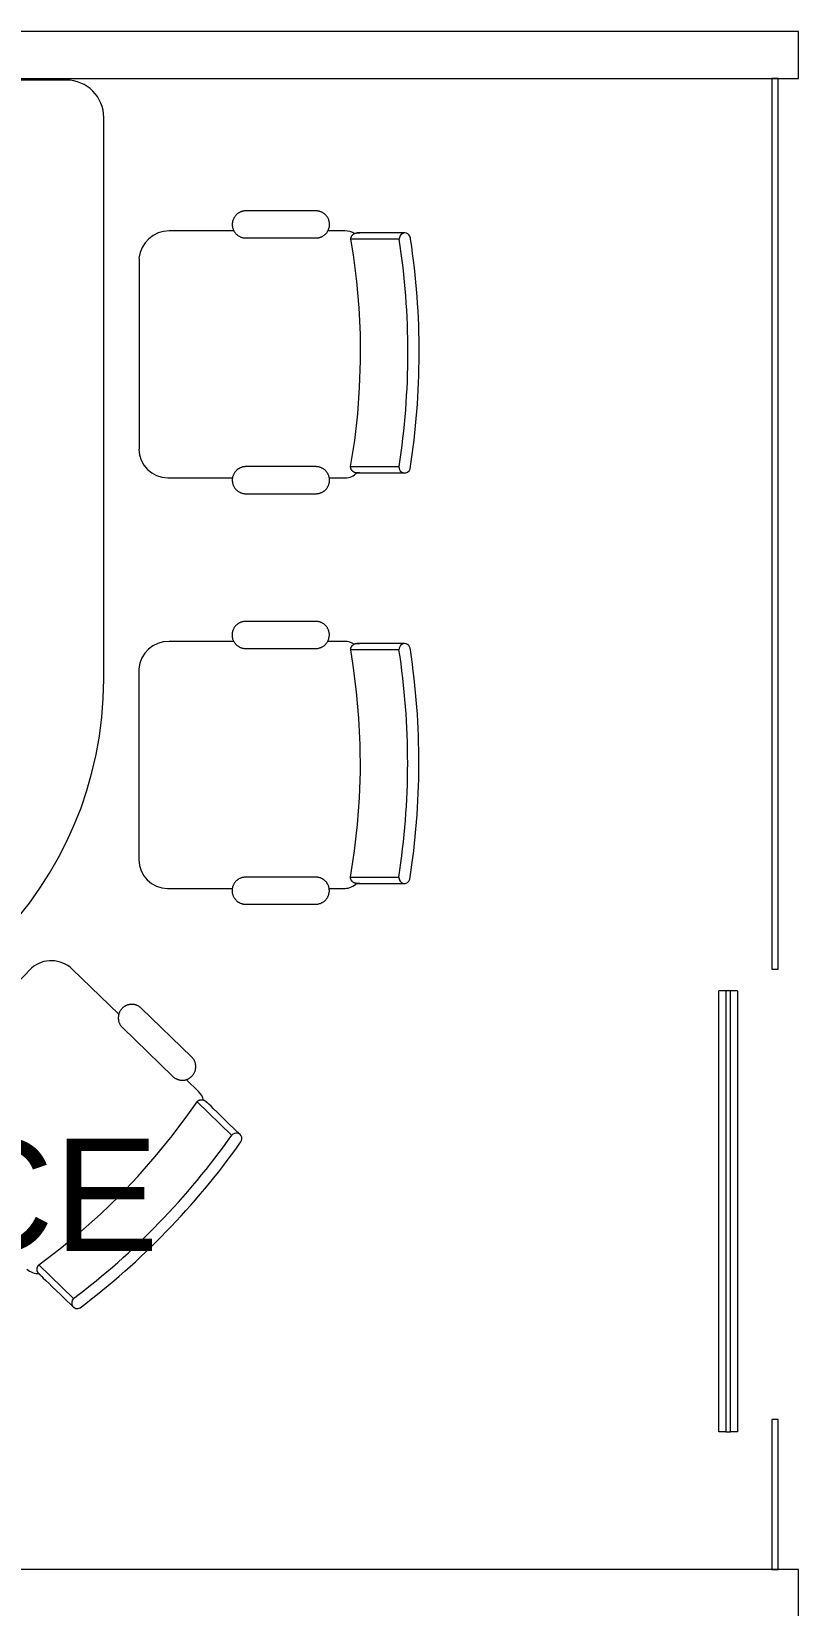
# Model space of a CAD drawing. Header units: inches. Extents: x 1 to 4333, y -575 to 1753.
# Drawn here: x 3049.2 to 3110.5, y 1262.7 to 1388.5 of the extents above; entities that cross this region are included whole.
import ezdxf

# ---------------------------------------------------------------- set-up
doc = ezdxf.new("R2010")
doc.units = ezdxf.units.IN
doc.header["$MEASUREMENT"] = 0
for name, color, linetype, lineweight in [('A-AREA-IDEN', 2, 'Continuous', 20), ('A-DOOR', 31, 'Continuous', 13), ('A-DOOR-FRAM', 31, 'Continuous', 9), ('A-DOOR-GLAZ', 31, 'Continuous', 9), ('A-GLAZ-CURT', 52, 'Continuous', 9), ('I-FURN', 30, 'Continuous', 9), ('I-WALL', 2, 'Continuous', 13)]:
    doc.layers.add(name, color=color, linetype=linetype, lineweight=lineweight)
doc.styles.add('Arial', font='arial.ttf', dxfattribs={"height": 9})

# ---------------------------------------------------------------- blocks, each defined once
blk = doc.blocks.new('Table - Conference - Huddle Half Moon - 6 Chair Bar Height - Steelcase - Mediascape - Table - Huddle - 6 Chair Bar Height - Steelcase - Mediascape-1914501-New Construction - Tel_Data_Elec Plan')
at = {"layer": 'I-FURN'}
for p, q in [((26.33, 47.06), (-27.54, 47.06)), ((29.33, -0.82), (29.33, 44.06)), ((46.29, 36.6), (40.68, 36.6)), ((39.73, 35), (34.55, 35)), ((40.68, 34.44), (46.29, 34.44)), ((48.61, 35), (47.23, 35)), ((52.94, 34.33), (49.08, 34.33)), ((32.15, 32.81), (32.15, 17.56)), ((34.44, 15.26), (39.62, 15.26)), ((46.29, 16.16), (40.68, 16.16)), ((47.35, 15.26), (48.61, 15.26)), ((49.06, 16.16), (52.93, 16.16)), ((40.68, 13.99), (46.29, 13.99)), ((46.27, 3.79), (40.67, 3.79)), ((39.72, 2.19), (34.54, 2.19)), ((40.67, 1.62), (46.27, 1.62)), ((48.59, 2.19), (47.22, 2.19)), ((52.93, 1.51), (49.07, 1.51)), ((32.13, -0.01), (32.13, -15.26)), ((34.43, -17.56), (39.61, -17.56)), ((46.27, -16.66), (40.67, -16.66)), ((47.33, -17.56), (48.59, -17.56)), ((49.05, -16.66), (52.91, -16.66)), ((40.67, -18.83), (46.27, -18.83)), ((23.55, -23.93), (12.94, -34.89)), ((30.53, -27.62), (26.8, -24.02)), ((36.35, -31.03), (32.32, -27.13)), ((30.81, -28.69), (34.84, -32.59)), ((36.9, -33.79), (35.92, -32.84)), ((39.55, -37.29), (36.78, -34.61)), ((24.13, -47.65), (26.91, -50.34))]:
    blk.add_line(p, q, dxfattribs=at)
at = {"layer": 'I-FURN', "flags": 128}
for points in [[(40.68, 36.6), (40.64, 36.6), (40.59, 36.6), (40.55, 36.6), (40.51, 36.59), (40.47, 36.58), (40.42, 36.57), (40.38, 36.56), (40.34, 36.55), (40.3, 36.53), (40.26, 36.52), (40.22, 36.5), (40.18, 36.48), (40.14, 36.46), (40.11, 36.44), (40.07, 36.41), (40.03, 36.39), (40, 36.36), (39.97, 36.34), (39.93, 36.31), (39.9, 36.28), (39.87, 36.24), (39.85, 36.21), (39.82, 36.18), (39.79, 36.14), (39.77, 36.11), (39.75, 36.07), (39.73, 36.03), (39.71, 35.99), (39.69, 35.95), (39.67, 35.91), (39.66, 35.87), (39.64, 35.83), (39.63, 35.79), (39.62, 35.75), (39.61, 35.7), (39.61, 35.66), (39.6, 35.62), (39.6, 35.58), (39.6, 35.53), (39.6, 35.49), (39.6, 35.45), (39.6, 35.4), (39.61, 35.36), (39.62, 35.32), (39.63, 35.27), (39.64, 35.23), (39.65, 35.19), (39.66, 35.15), (39.68, 35.11), (39.7, 35.07), (39.71, 35.03), (39.73, 34.99), (39.76, 34.95), (39.78, 34.92), (39.81, 34.88), (39.83, 34.85), (39.86, 34.81), (39.89, 34.78), (39.92, 34.75), (39.95, 34.72), (39.98, 34.69), (40.02, 34.66), (40.05, 34.64), (40.09, 34.61), (40.12, 34.59), (40.16, 34.57), (40.2, 34.55), (40.24, 34.53), (40.28, 34.51), (40.32, 34.5), (40.36, 34.48), (40.4, 34.47), (40.44, 34.46), (40.49, 34.45), (40.53, 34.45), (40.57, 34.44), (40.61, 34.44), (40.66, 34.44), (40.68, 34.44)], [(46.29, 34.44), (46.33, 34.44), (46.38, 34.44), (46.42, 34.44), (46.46, 34.45), (46.51, 34.46), (46.55, 34.47), (46.59, 34.48), (46.63, 34.49), (46.67, 34.51), (46.71, 34.52), (46.75, 34.54), (46.79, 34.56), (46.83, 34.58), (46.87, 34.6), (46.9, 34.63), (46.94, 34.65), (46.97, 34.68), (47, 34.71), (47.04, 34.73), (47.07, 34.76), (47.1, 34.8), (47.13, 34.83), (47.15, 34.86), (47.18, 34.9), (47.2, 34.93), (47.22, 34.97), (47.25, 35.01), (47.27, 35.05), (47.28, 35.09), (47.3, 35.13), (47.32, 35.17), (47.33, 35.21), (47.34, 35.25), (47.35, 35.29), (47.36, 35.34), (47.36, 35.38), (47.37, 35.42), (47.37, 35.46), (47.37, 35.51), (47.37, 35.55), (47.37, 35.59), (47.37, 35.64), (47.36, 35.68), (47.35, 35.72), (47.35, 35.77), (47.33, 35.81), (47.32, 35.85), (47.31, 35.89), (47.29, 35.93), (47.28, 35.97), (47.26, 36.01), (47.24, 36.05), (47.21, 36.09), (47.19, 36.12), (47.17, 36.16), (47.14, 36.19), (47.11, 36.23), (47.08, 36.26), (47.05, 36.29), (47.02, 36.32), (46.99, 36.35), (46.96, 36.38), (46.92, 36.4), (46.89, 36.43), (46.85, 36.45), (46.81, 36.47), (46.77, 36.49), (46.73, 36.51), (46.69, 36.53), (46.65, 36.54), (46.61, 36.56), (46.57, 36.57), (46.53, 36.58), (46.49, 36.59), (46.44, 36.59), (46.4, 36.6), (46.36, 36.6), (46.31, 36.6), (46.29, 36.6)], [(49.06, 16.16), (49.39, 18.26), (49.63, 20.37), (49.78, 22.49), (49.85, 24.61), (49.84, 26.74), (49.74, 28.86), (49.55, 30.97), (49.28, 33.08), (49.08, 34.33)], [(49.08, 34.33), (49.08, 34.35), (49.08, 34.37), (49.08, 34.39), (49.09, 34.41), (49.09, 34.43), (49.09, 34.45), (49.1, 34.47), (49.11, 34.49), (49.11, 34.51), (49.12, 34.53), (49.13, 34.55), (49.14, 34.57), (49.15, 34.59), (49.16, 34.6), (49.17, 34.62), (49.18, 34.64), (49.19, 34.65), (49.21, 34.67), (49.22, 34.68), (49.23, 34.7), (49.25, 34.71), (49.26, 34.72), (49.28, 34.74), (49.3, 34.75), (49.31, 34.76), (49.33, 34.77), (49.35, 34.78), (49.37, 34.79), (49.38, 34.8), (49.4, 34.81), (49.42, 34.81), (49.44, 34.82), (49.46, 34.82), (49.48, 34.83), (49.5, 34.83), (49.52, 34.84), (49.54, 34.84), (49.56, 34.84), (49.58, 34.84), (49.59, 34.84)], [(53.4, 34.84), (52.76, 34.84), (52.18, 34.84), (51.66, 34.84), (51.2, 34.84), (50.79, 34.84), (50.44, 34.84), (50.15, 34.84), (49.92, 34.84), (49.75, 34.84), (49.64, 34.84), (49.59, 34.84), (49.59, 34.84)], [(49.59, 34.84), (49.62, 34.84), (49.71, 34.84), (49.79, 34.84)], [(40.68, 16.16), (40.64, 16.16), (40.6, 16.15), (40.55, 16.15), (40.51, 16.14), (40.47, 16.14), (40.42, 16.13), (40.38, 16.11), (40.34, 16.1), (40.3, 16.09), (40.26, 16.07), (40.22, 16.05), (40.18, 16.03), (40.14, 16.01), (40.11, 15.99), (40.07, 15.97), (40.04, 15.94), (40, 15.92), (39.97, 15.89), (39.94, 15.86), (39.91, 15.83), (39.88, 15.8), (39.85, 15.76), (39.82, 15.73), (39.8, 15.7), (39.77, 15.66), (39.75, 15.62), (39.73, 15.58), (39.71, 15.55), (39.69, 15.51), (39.67, 15.47), (39.66, 15.43), (39.64, 15.38), (39.63, 15.34), (39.62, 15.3), (39.62, 15.26), (39.61, 15.22), (39.6, 15.17), (39.6, 15.13), (39.6, 15.09), (39.6, 15.04), (39.6, 15), (39.61, 14.96), (39.61, 14.91), (39.62, 14.87), (39.63, 14.83), (39.64, 14.79), (39.65, 14.75), (39.66, 14.7), (39.68, 14.66), (39.7, 14.62), (39.72, 14.59), (39.74, 14.55), (39.76, 14.51), (39.78, 14.47), (39.81, 14.44), (39.83, 14.4), (39.86, 14.37), (39.89, 14.34), (39.92, 14.31), (39.95, 14.28), (39.98, 14.25), (40.02, 14.22), (40.05, 14.19), (40.09, 14.17), (40.12, 14.15), (40.16, 14.13), (40.2, 14.11), (40.24, 14.09), (40.28, 14.07), (40.32, 14.05), (40.36, 14.04), (40.4, 14.03), (40.44, 14.02), (40.49, 14.01), (40.53, 14), (40.57, 14), (40.61, 13.99), (40.66, 13.99), (40.68, 13.99)], [(46.29, 13.99), (46.33, 13.99), (46.38, 14), (46.42, 14), (46.46, 14.01), (46.5, 14.01), (46.55, 14.02), (46.59, 14.03), (46.63, 14.05), (46.67, 14.06), (46.71, 14.08), (46.75, 14.1), (46.79, 14.11), (46.83, 14.14), (46.86, 14.16), (46.9, 14.18), (46.94, 14.21), (46.97, 14.23), (47, 14.26), (47.04, 14.29), (47.07, 14.32), (47.1, 14.35), (47.12, 14.39), (47.15, 14.42), (47.18, 14.45), (47.2, 14.49), (47.22, 14.53), (47.24, 14.56), (47.26, 14.6), (47.28, 14.64), (47.3, 14.68), (47.31, 14.72), (47.33, 14.76), (47.34, 14.81), (47.35, 14.85), (47.36, 14.89), (47.36, 14.93), (47.37, 14.98), (47.37, 15.02), (47.37, 15.06), (47.37, 15.11), (47.37, 15.15), (47.37, 15.19), (47.36, 15.24), (47.35, 15.28), (47.34, 15.32), (47.33, 15.36), (47.32, 15.4), (47.31, 15.44), (47.29, 15.49), (47.27, 15.52), (47.25, 15.56), (47.23, 15.6), (47.21, 15.64), (47.19, 15.68), (47.16, 15.71), (47.14, 15.75), (47.11, 15.78), (47.08, 15.81), (47.05, 15.84), (47.02, 15.87), (46.99, 15.9), (46.95, 15.93), (46.92, 15.95), (46.88, 15.98), (46.85, 16), (46.81, 16.02), (46.77, 16.04), (46.73, 16.06), (46.69, 16.08), (46.65, 16.09), (46.61, 16.11), (46.57, 16.12), (46.53, 16.13), (46.49, 16.14), (46.44, 16.15), (46.4, 16.15), (46.36, 16.15), (46.31, 16.16), (46.29, 16.16)], [(49.57, 15.66), (49.55, 15.66), (49.53, 15.66), (49.51, 15.66), (49.49, 15.66), (49.47, 15.67), (49.45, 15.67), (49.43, 15.67), (49.41, 15.68), (49.39, 15.69), (49.37, 15.7), (49.35, 15.7), (49.34, 15.71), (49.32, 15.72), (49.3, 15.73), (49.28, 15.74), (49.27, 15.76), (49.25, 15.77), (49.24, 15.78), (49.22, 15.79), (49.21, 15.81), (49.19, 15.82), (49.18, 15.84), (49.17, 15.86), (49.15, 15.87), (49.14, 15.89), (49.13, 15.91), (49.12, 15.92), (49.11, 15.94), (49.11, 15.96), (49.1, 15.98), (49.09, 16), (49.08, 16.02), (49.08, 16.04), (49.07, 16.06), (49.07, 16.08), (49.07, 16.1), (49.06, 16.12), (49.06, 16.14), (49.06, 16.16), (49.06, 16.16)], [(49.77, 15.66), (49.65, 15.66), (49.58, 15.66), (49.57, 15.66)], [(49.57, 15.66), (49.6, 15.66), (49.69, 15.66), (49.84, 15.66), (50.05, 15.66), (50.33, 15.66), (50.66, 15.66), (51.05, 15.66), (51.5, 15.66), (52, 15.66), (52.56, 15.66), (53.18, 15.66), (53.38, 15.66)], [(40.67, 3.79), (40.62, 3.78), (40.58, 3.78), (40.54, 3.78), (40.49, 3.77), (40.45, 3.76), (40.41, 3.75), (40.37, 3.74), (40.33, 3.73), (40.28, 3.72), (40.24, 3.7), (40.2, 3.68), (40.17, 3.66), (40.13, 3.64), (40.09, 3.62), (40.05, 3.6), (40.02, 3.57), (39.98, 3.54), (39.95, 3.52), (39.92, 3.49), (39.89, 3.46), (39.86, 3.43), (39.83, 3.39), (39.8, 3.36), (39.78, 3.32), (39.75, 3.29), (39.73, 3.25), (39.71, 3.21), (39.69, 3.17), (39.67, 3.13), (39.66, 3.09), (39.64, 3.05), (39.63, 3.01), (39.62, 2.97), (39.61, 2.93), (39.6, 2.89), (39.59, 2.84), (39.59, 2.8), (39.58, 2.76), (39.58, 2.71), (39.58, 2.67), (39.59, 2.63), (39.59, 2.58), (39.59, 2.54), (39.6, 2.5), (39.61, 2.46), (39.62, 2.41), (39.63, 2.37), (39.65, 2.33), (39.66, 2.29), (39.68, 2.25), (39.7, 2.21), (39.72, 2.17), (39.74, 2.14), (39.77, 2.1), (39.79, 2.06), (39.82, 2.03), (39.84, 2), (39.87, 1.96), (39.9, 1.93), (39.93, 1.9), (39.97, 1.87), (40, 1.85), (40.04, 1.82), (40.07, 1.8), (40.11, 1.77), (40.15, 1.75), (40.18, 1.73), (40.22, 1.71), (40.26, 1.7), (40.3, 1.68), (40.34, 1.67), (40.39, 1.65), (40.43, 1.64), (40.47, 1.64), (40.51, 1.63), (40.56, 1.62), (40.6, 1.62), (40.64, 1.62), (40.67, 1.62)], [(46.27, 1.62), (46.32, 1.62), (46.36, 1.62), (46.4, 1.63), (46.45, 1.63), (46.49, 1.64), (46.53, 1.65), (46.57, 1.66), (46.62, 1.67), (46.66, 1.69), (46.7, 1.7), (46.74, 1.72), (46.78, 1.74), (46.81, 1.76), (46.85, 1.78), (46.89, 1.81), (46.92, 1.83), (46.96, 1.86), (46.99, 1.89), (47.02, 1.92), (47.05, 1.95), (47.08, 1.98), (47.11, 2.01), (47.14, 2.04), (47.16, 2.08), (47.19, 2.12), (47.21, 2.15), (47.23, 2.19), (47.25, 2.23), (47.27, 2.27), (47.29, 2.31), (47.3, 2.35), (47.31, 2.39), (47.33, 2.43), (47.33, 2.47), (47.34, 2.52), (47.35, 2.56), (47.35, 2.6), (47.36, 2.65), (47.36, 2.69), (47.36, 2.73), (47.36, 2.78), (47.35, 2.82), (47.35, 2.86), (47.34, 2.91), (47.33, 2.95), (47.32, 2.99), (47.31, 3.03), (47.29, 3.07), (47.28, 3.11), (47.26, 3.15), (47.24, 3.19), (47.22, 3.23), (47.2, 3.27), (47.18, 3.3), (47.15, 3.34), (47.13, 3.37), (47.1, 3.41), (47.07, 3.44), (47.04, 3.47), (47.01, 3.5), (46.97, 3.53), (46.94, 3.56), (46.91, 3.58), (46.87, 3.61), (46.83, 3.63), (46.8, 3.65), (46.76, 3.67), (46.72, 3.69), (46.68, 3.71), (46.64, 3.72), (46.6, 3.74), (46.56, 3.75), (46.51, 3.76), (46.47, 3.77), (46.43, 3.77), (46.38, 3.78), (46.34, 3.78), (46.3, 3.79), (46.27, 3.79)], [(49.05, -16.66), (49.37, -14.56), (49.61, -12.45), (49.77, -10.33), (49.84, -8.21), (49.82, -6.08), (49.72, -3.96), (49.54, -1.85), (49.27, 0.26), (49.07, 1.51)], [(49.07, 1.51), (49.07, 1.53), (49.07, 1.56), (49.07, 1.58), (49.07, 1.6), (49.08, 1.62), (49.08, 1.64), (49.08, 1.65), (49.09, 1.67), (49.1, 1.69), (49.11, 1.71), (49.11, 1.73), (49.12, 1.75), (49.13, 1.77), (49.14, 1.78), (49.15, 1.8), (49.17, 1.82), (49.18, 1.83), (49.19, 1.85), (49.2, 1.86), (49.22, 1.88), (49.23, 1.89), (49.25, 1.91), (49.27, 1.92), (49.28, 1.93), (49.3, 1.94), (49.32, 1.95), (49.33, 1.96), (49.35, 1.97), (49.37, 1.98), (49.39, 1.99), (49.41, 1.99), (49.43, 2), (49.45, 2.01), (49.47, 2.01), (49.49, 2.01), (49.51, 2.02), (49.53, 2.02), (49.55, 2.02), (49.57, 2.02), (49.57, 2.02)], [(53.38, 2.02), (52.75, 2.02), (52.17, 2.02), (51.65, 2.02), (51.18, 2.02), (50.77, 2.02), (50.42, 2.02), (50.13, 2.02), (49.9, 2.02), (49.73, 2.02), (49.62, 2.02), (49.58, 2.02), (49.57, 2.02)], [(49.57, 2.02), (49.6, 2.02), (49.69, 2.02), (49.77, 2.02)], [(40.67, -16.66), (40.62, -16.66), (40.58, -16.67), (40.54, -16.67), (40.49, -16.68), (40.45, -16.68), (40.41, -16.69), (40.37, -16.7), (40.33, -16.72), (40.29, -16.73), (40.25, -16.75), (40.21, -16.76), (40.17, -16.78), (40.13, -16.8), (40.09, -16.83), (40.06, -16.85), (40.02, -16.88), (39.99, -16.9), (39.95, -16.93), (39.92, -16.96), (39.89, -16.99), (39.86, -17.02), (39.83, -17.05), (39.81, -17.09), (39.78, -17.12), (39.76, -17.16), (39.73, -17.2), (39.71, -17.23), (39.69, -17.27), (39.67, -17.31), (39.66, -17.35), (39.64, -17.39), (39.63, -17.43), (39.62, -17.48), (39.61, -17.52), (39.6, -17.56), (39.59, -17.6), (39.59, -17.65), (39.59, -17.69), (39.58, -17.73), (39.58, -17.78), (39.59, -17.82), (39.59, -17.86), (39.6, -17.9), (39.6, -17.95), (39.61, -17.99), (39.62, -18.03), (39.64, -18.07), (39.65, -18.11), (39.67, -18.15), (39.68, -18.19), (39.7, -18.23), (39.72, -18.27), (39.74, -18.31), (39.77, -18.35), (39.79, -18.38), (39.82, -18.42), (39.85, -18.45), (39.87, -18.48), (39.9, -18.51), (39.94, -18.54), (39.97, -18.57), (40, -18.6), (40.04, -18.62), (40.07, -18.65), (40.11, -18.67), (40.15, -18.69), (40.18, -18.71), (40.22, -18.73), (40.26, -18.75), (40.3, -18.76), (40.35, -18.78), (40.39, -18.79), (40.43, -18.8), (40.47, -18.81), (40.51, -18.82), (40.56, -18.82), (40.6, -18.82), (40.64, -18.83), (40.67, -18.83)], [(46.27, -18.83), (46.32, -18.83), (46.36, -18.82), (46.4, -18.82), (46.45, -18.81), (46.49, -18.8), (46.53, -18.79), (46.57, -18.78), (46.62, -18.77), (46.66, -18.76), (46.7, -18.74), (46.74, -18.72), (46.77, -18.7), (46.81, -18.68), (46.85, -18.66), (46.89, -18.64), (46.92, -18.61), (46.96, -18.59), (46.99, -18.56), (47.02, -18.53), (47.05, -18.5), (47.08, -18.47), (47.11, -18.43), (47.14, -18.4), (47.16, -18.36), (47.19, -18.33), (47.21, -18.29), (47.23, -18.25), (47.25, -18.22), (47.27, -18.18), (47.28, -18.14), (47.3, -18.1), (47.31, -18.05), (47.32, -18.01), (47.33, -17.97), (47.34, -17.93), (47.35, -17.89), (47.35, -17.84), (47.36, -17.8), (47.36, -17.76), (47.36, -17.71), (47.35, -17.67), (47.35, -17.63), (47.34, -17.58), (47.34, -17.54), (47.33, -17.5), (47.32, -17.46), (47.31, -17.41), (47.29, -17.37), (47.28, -17.33), (47.26, -17.29), (47.24, -17.25), (47.22, -17.22), (47.2, -17.18), (47.17, -17.14), (47.15, -17.11), (47.12, -17.07), (47.1, -17.04), (47.07, -17.01), (47.04, -16.98), (47.01, -16.95), (46.97, -16.92), (46.94, -16.89), (46.91, -16.86), (46.87, -16.84), (46.83, -16.82), (46.8, -16.8), (46.76, -16.78), (46.72, -16.76), (46.68, -16.74), (46.64, -16.72), (46.6, -16.71), (46.55, -16.7), (46.51, -16.69), (46.47, -16.68), (46.43, -16.67), (46.38, -16.67), (46.34, -16.66), (46.3, -16.66), (46.27, -16.66)], [(49.56, -17.16), (49.54, -17.16), (49.51, -17.16), (49.49, -17.16), (49.47, -17.16), (49.45, -17.15), (49.43, -17.15), (49.42, -17.14), (49.4, -17.14), (49.38, -17.13), (49.36, -17.12), (49.34, -17.11), (49.32, -17.11), (49.3, -17.1), (49.29, -17.09), (49.27, -17.07), (49.25, -17.06), (49.24, -17.05), (49.22, -17.04), (49.21, -17.02), (49.19, -17.01), (49.18, -16.99), (49.16, -16.98), (49.15, -16.96), (49.14, -16.95), (49.13, -16.93), (49.12, -16.91), (49.11, -16.89), (49.1, -16.88), (49.09, -16.86), (49.08, -16.84), (49.08, -16.82), (49.07, -16.8), (49.06, -16.78), (49.06, -16.76), (49.06, -16.74), (49.05, -16.72), (49.05, -16.7), (49.05, -16.68), (49.05, -16.66), (49.05, -16.66)], [(49.76, -17.16), (49.63, -17.16), (49.57, -17.16), (49.56, -17.16)], [(49.56, -17.16), (49.59, -17.16), (49.68, -17.16), (49.83, -17.16), (50.04, -17.16), (50.31, -17.16), (50.64, -17.16), (51.03, -17.16), (51.48, -17.16), (51.99, -17.16), (52.55, -17.16), (53.17, -17.16), (53.37, -17.16)], [(32.32, -27.13), (32.29, -27.1), (32.26, -27.08), (32.22, -27.05), (32.19, -27.02), (32.15, -27), (32.11, -26.98), (32.08, -26.96), (32.04, -26.94), (32, -26.92), (31.96, -26.9), (31.92, -26.89), (31.88, -26.87), (31.83, -26.86), (31.79, -26.85), (31.75, -26.84), (31.71, -26.84), (31.66, -26.83), (31.62, -26.83), (31.58, -26.83), (31.53, -26.83), (31.49, -26.83), (31.45, -26.84), (31.4, -26.84), (31.36, -26.85), (31.32, -26.86), (31.28, -26.87), (31.23, -26.88), (31.19, -26.9), (31.15, -26.91), (31.11, -26.93), (31.07, -26.95), (31.04, -26.97), (31, -26.99), (30.96, -27.01), (30.93, -27.04), (30.89, -27.06), (30.86, -27.09), (30.83, -27.12), (30.8, -27.15), (30.77, -27.18), (30.74, -27.22), (30.71, -27.25), (30.68, -27.28), (30.66, -27.32), (30.64, -27.36), (30.61, -27.39), (30.59, -27.43), (30.58, -27.47), (30.56, -27.51), (30.54, -27.55), (30.53, -27.59), (30.52, -27.63), (30.51, -27.68), (30.5, -27.72), (30.49, -27.76), (30.49, -27.81), (30.48, -27.85), (30.48, -27.89), (30.48, -27.94), (30.48, -27.98), (30.49, -28.02), (30.49, -28.06), (30.5, -28.11), (30.51, -28.15), (30.52, -28.19), (30.53, -28.23), (30.54, -28.28), (30.56, -28.32), (30.58, -28.36), (30.6, -28.39), (30.62, -28.43), (30.64, -28.47), (30.66, -28.51), (30.68, -28.54), (30.71, -28.58), (30.74, -28.61), (30.77, -28.64), (30.8, -28.68), (30.81, -28.69)], [(34.84, -32.59), (34.88, -32.62), (34.91, -32.65), (34.94, -32.68), (34.98, -32.7), (35.01, -32.73), (35.05, -32.75), (35.09, -32.77), (35.13, -32.79), (35.17, -32.81), (35.21, -32.82), (35.25, -32.84), (35.29, -32.85), (35.33, -32.86), (35.37, -32.87), (35.42, -32.88), (35.46, -32.89), (35.5, -32.89), (35.54, -32.89), (35.59, -32.9), (35.63, -32.9), (35.67, -32.89), (35.72, -32.89), (35.76, -32.88), (35.8, -32.88), (35.85, -32.87), (35.89, -32.86), (35.93, -32.84), (35.97, -32.83), (36.01, -32.81), (36.05, -32.8), (36.09, -32.78), (36.13, -32.76), (36.17, -32.74), (36.2, -32.71), (36.24, -32.69), (36.27, -32.66), (36.31, -32.63), (36.34, -32.6), (36.37, -32.57), (36.4, -32.54), (36.43, -32.51), (36.45, -32.48), (36.48, -32.44), (36.5, -32.41), (36.53, -32.37), (36.55, -32.33), (36.57, -32.29), (36.59, -32.25), (36.6, -32.21), (36.62, -32.17), (36.63, -32.13), (36.65, -32.09), (36.66, -32.05), (36.66, -32.01), (36.67, -31.96), (36.68, -31.92), (36.68, -31.88), (36.68, -31.83), (36.68, -31.79), (36.68, -31.75), (36.68, -31.7), (36.67, -31.66), (36.66, -31.62), (36.66, -31.57), (36.65, -31.53), (36.63, -31.49), (36.62, -31.45), (36.6, -31.41), (36.59, -31.37), (36.57, -31.33), (36.55, -31.29), (36.53, -31.25), (36.5, -31.22), (36.48, -31.18), (36.45, -31.15), (36.43, -31.11), (36.4, -31.08), (36.37, -31.05), (36.35, -31.03)], [(24.13, -47.65), (25.82, -46.37), (27.46, -45.02), (29.05, -43.61), (30.57, -42.13), (32.04, -40.59), (33.44, -39), (34.78, -37.35), (36.05, -35.65), (36.78, -34.61)], [(36.78, -34.61), (36.79, -34.59), (36.81, -34.58), (36.82, -34.56), (36.84, -34.55), (36.86, -34.54), (36.87, -34.53), (36.89, -34.52), (36.91, -34.51), (36.93, -34.5), (36.94, -34.49), (36.96, -34.48), (36.98, -34.48), (37, -34.47), (37.02, -34.47), (37.04, -34.46), (37.06, -34.46), (37.08, -34.45), (37.1, -34.45), (37.12, -34.45), (37.14, -34.45), (37.16, -34.45), (37.18, -34.45), (37.2, -34.45), (37.22, -34.46), (37.24, -34.46), (37.26, -34.46), (37.28, -34.47), (37.3, -34.48), (37.32, -34.48), (37.34, -34.49), (37.36, -34.5), (37.38, -34.51), (37.39, -34.52), (37.41, -34.53), (37.43, -34.54), (37.44, -34.55), (37.46, -34.56), (37.48, -34.58), (37.49, -34.59), (37.5, -34.59)], [(40.24, -37.24), (39.78, -36.8), (39.36, -36.4), (38.99, -36.03), (38.65, -35.71), (38.36, -35.43), (38.11, -35.18), (37.9, -34.98), (37.73, -34.82), (37.61, -34.71), (37.53, -34.63), (37.5, -34.6), (37.5, -34.59)], [(37.5, -34.59), (37.52, -34.61), (37.58, -34.68), (37.64, -34.73)], [(24.15, -48.37), (24.13, -48.36), (24.12, -48.34), (24.1, -48.33), (24.09, -48.31), (24.08, -48.29), (24.07, -48.28), (24.06, -48.26), (24.05, -48.24), (24.04, -48.22), (24.03, -48.21), (24.02, -48.19), (24.02, -48.17), (24.01, -48.15), (24.01, -48.13), (24, -48.11), (24, -48.09), (23.99, -48.07), (23.99, -48.05), (23.99, -48.03), (23.99, -48.01), (23.99, -47.99), (23.99, -47.97), (23.99, -47.95), (24, -47.93), (24, -47.91), (24, -47.89), (24.01, -47.87), (24.02, -47.85), (24.02, -47.83), (24.03, -47.81), (24.04, -47.79), (24.05, -47.77), (24.06, -47.76), (24.07, -47.74), (24.08, -47.72), (24.09, -47.7), (24.1, -47.69), (24.12, -47.67), (24.13, -47.66), (24.13, -47.65)], [(24.29, -48.51), (24.2, -48.42), (24.15, -48.38), (24.15, -48.37)], [(24.15, -48.37), (24.17, -48.39), (24.23, -48.46), (24.34, -48.56), (24.49, -48.71), (24.69, -48.9), (24.93, -49.13), (25.21, -49.4), (25.53, -49.71), (25.89, -50.06), (26.3, -50.45), (26.74, -50.88), (26.89, -51.02)]]:
    blk.add_lwpolyline(points, dxfattribs=at)
at = {"layer": 'I-FURN'}
for centre, radius, start, end in [((26.33, 44.06), 3, 360, 90), ((34.55, 32.59), 2.42, 90, 174.6807), ((48.61, 33.69), 1.32, 54.2773, 90), ((34.44, 17.56), 2.3, 180, 270), ((48.61, 16.58), 1.32, 270, 317.8127), ((34.54, -0.23), 2.42, 90, 174.6807), ((48.59, 0.87), 1.32, 54.2773, 90), ((-0.61, -0.82), 29.93, 180, 360), ((34.43, -15.26), 2.3, 180, 270), ((48.59, -16.24), 1.32, 270, 317.8127), ((25.12, -25.76), 2.42, 45.9555, 130.6361), ((35.99, -34.74), 1.32, 10.2328, 45.9555), ((24.09, -47.04), 1.32, 225.9555, 273.7681)]:
    blk.add_arc(centre, radius, start, end, dxfattribs=at)
for centre, major_axis, ratio, start_param, end_param in [((49.79, 34.33), (0, 0.507), 0.99468, 0, 0.261799), ((5.89, 25.3), (0, 53.09), 0.899459, 4.539475, 4.883411), ((53.4, 34.33), (0, 0.507), 0.899459, 4.712389, 7.853982), ((5.89, 25.3), (0, 54.09), 0.899459, 4.539505, 4.880219), ((49.77, 16.16), (0, 0.507), 0.99468, 3.097536, 3.287158), ((53.38, 16.16), (0, 0.507), 0.899459, 1.570796, 4.369819), ((49.77, 1.51), (0, 0.507), 0.99468, 0, 0.261799), ((5.87, -7.52), (0, 53.09), 0.899459, 4.539475, 4.883411), ((53.38, 1.51), (0, 0.507), 0.899459, 4.712389, 7.853982), ((5.87, -7.52), (0, 54.09), 0.899459, 4.539505, 4.880219), ((49.76, -16.66), (0, 0.507), 0.99468, 3.097536, 3.287158), ((53.37, -16.66), (0, 0.507), 0.899459, 1.570796, 4.369819), ((37.29, -35.1), (0.353, 0.365), 0.99468, 0, 0.261799), ((-0.55, -11.07), (36.91, 38.16), 0.899459, 4.539475, 4.883411), ((39.88, -37.61), (0.353, 0.365), 0.899459, 4.712389, 7.853982), ((-0.55, -11.07), (37.61, 38.88), 0.899459, 4.539505, 4.880219), ((24.64, -48.15), (0.353, 0.365), 0.99468, 3.097536, 3.287158), ((27.24, -50.66), (0.353, 0.365), 0.899459, 1.570796, 4.369819)]:
    blk.add_ellipse(centre, major_axis=major_axis, ratio=ratio, start_param=start_param, end_param=end_param, dxfattribs=at)
blk = doc.blocks.new('System Panel - Glazed-2882361-New Construction - Tel_Data_Elec Plan')
at = {"layer": 'A-GLAZ-CURT', "color": 10, "lineweight": 20}
for p, q in [((6, 0.25), (-6, 0.25)), ((-6, 0.25), (-6, -0.25)), ((6, -0.25), (6, 0.25)), ((-6, -0.25), (6, -0.25))]:
    blk.add_line(p, q, dxfattribs=at)
blk = doc.blocks.new('CWDR_Single Sliding DOOR - 3_5_-2883162-New Construction - Tel_Data_Elec Plan')
at = {"layer": 'A-DOOR-FRAM'}
for p, q in [((-19, 3.9375), (-19, 4.5)), ((-19, 4.5), (16.25, 4.5)), ((16.25, 3.9375), (16.25, 4.5)), ((-19, 3), (-19, 3.5625)), ((16.25, 3), (-19, 3)), ((16.25, 3), (16.25, 3.5625))]:
    blk.add_line(p, q, dxfattribs=at)
at = {"layer": 'A-DOOR-GLAZ', "color": 10, "lineweight": 20}
for p, q in [((16.25, 3.9375), (-19, 3.9375)), ((-19, 3.9375), (-19, 3.5625)), ((16.25, 3.5625), (16.25, 3.9375)), ((-19, 3.5625), (16.25, 3.5625))]:
    blk.add_line(p, q, dxfattribs=at)
blk = doc.blocks.new('System Panel - Glazed-2883163-New Construction - Tel_Data_Elec Plan')
at = {"layer": 'A-GLAZ-CURT', "color": 10, "lineweight": 20}
for p, q in [((35.61, 0.25), (-35.61, 0.25)), ((-35.61, 0.25), (-35.61, -0.25)), ((35.61, -0.25), (35.61, 0.25)), ((-35.61, -0.25), (35.61, -0.25))]:
    blk.add_line(p, q, dxfattribs=at)

msp = doc.modelspace()

# ---------------------------------------------------------------- linework, layer by layer
at = {"layer": 'I-WALL', "color": 10, "lineweight": 20}
for p, q in [((3110.53, 1388.53), (2938.53, 1388.53)), ((3110.53, 1384.78), (3110.53, 1388.53)), ((2942.28, 1384.78), (3110.53, 1384.78)), ((3110.53, 1265.57), (2942.28, 1265.57)), ((3110.53, 1234.07), (3110.53, 1265.57))]:
    msp.add_line(p, q, dxfattribs=at)

# ---------------------------------------------------------------- block references
at = {"layer": 'A-DOOR', "rotation": 89.99999999999993}
msp.add_blockref('CWDR_Single Sliding DOOR - 3_5_-2883162-New Construction - Tel_Data_Elec Plan', (3108.66, 1295.57), dxfattribs=at)
at = {"layer": 'A-GLAZ-CURT', "rotation": 89.99999999999993}
for name, p in [('System Panel - Glazed-2883163-New Construction - Tel_Data_Elec Plan', (3108.66, 1349.17)), ('System Panel - Glazed-2882361-New Construction - Tel_Data_Elec Plan', (3108.66, 1271.57))]:
    msp.add_blockref(name, p, dxfattribs=at)
at = {"layer": 'I-FURN'}
msp.add_blockref('Table - Conference - Huddle Half Moon - 6 Chair Bar Height - Steelcase - Mediascape - Table - Huddle - 6 Chair Bar Height - Steelcase - Mediascape-1914501-New Construction - Tel_Data_Elec Plan', (3025.66, 1337.58), dxfattribs=at)

# ---------------------------------------------------------------- texts
at = {"layer": 'A-AREA-IDEN', "lineweight": 9, "insert": (2971.37, 1300.02), "char_height": 9, "width": 108.474, "attachment_point": 1, "style": 'Arial'}
msp.add_mtext('CONFERENCE', dxfattribs=at)

doc.saveas('drawing.dxf')
